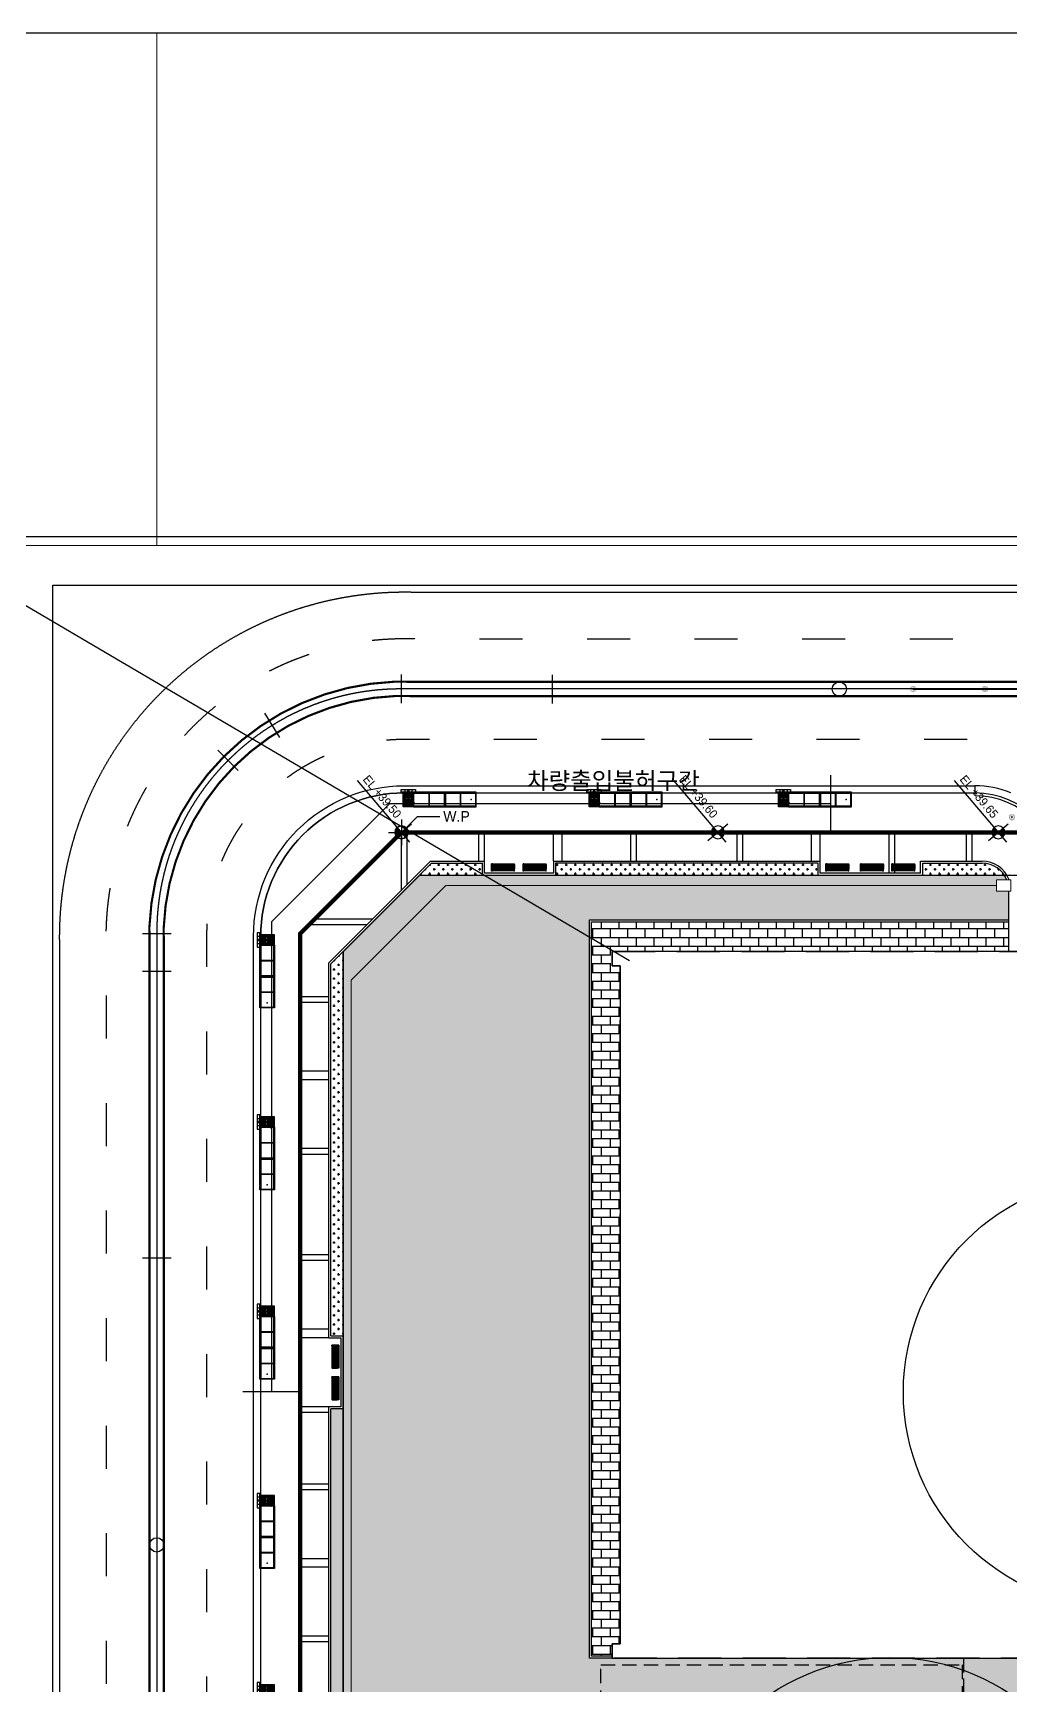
# Model space of a CAD drawing. Header units: millimetres. Extents: x -58335 to 291665, y -66693 to 213307.
# Drawn here: x 8758 to 76887, y 98090 to 213307 of the extents above; entities that cross this region are included whole.
import ezdxf
from ezdxf.enums import TextEntityAlignment as Align
from ezdxf.xclip import XClip

# ---------------------------------------------------------------- set-up
doc = ezdxf.new("R2010")
doc.units = ezdxf.units.MM
doc.header["$LTSCALE"] = 1000
doc.header["$XCLIPFRAME"] = 0
for name, pattern in [('X-SITE$0$ACAD_ISO03W100', [30, 12, -18]), ('X-SITE$0$H1', [1.5, 1, -0.5]), ('X-SITE$0$HID', [2.8, 1.8, -1]), ('X-SITE$0$HIDDEN', [0.375, 0.25, -0.125]), ('X-SITE$0$HIDDEN2', [4.75, 3.17, -1.58]), ('X-SITE$0$PHANTOM2', [1.25, 0.625, -0.125, 0.125, -0.125, 0.125, -0.125])]:
    doc.linetypes.add(name, pattern=pattern)
for name, color, linetype, plot in [('NOPLOT', 193, 'Continuous', False), ('X-SITE$0$NOPLOT', 193, 'Continuous', False), ('X-SITE$0$건축한계선(3m)', 193, 'Continuous', False), ('X-SITE$0$소방차', 193, 'Continuous', False), ('X-SITE$0$차량출입불허구간', 193, 'Continuous', False)]:
    doc.layers.add(name, color=color, linetype=linetype, plot=plot)
for name, color, linetype in [('X-SITE$0$----+0볼라드(신설)', 1, 'Continuous'), ('X-SITE$0$----+0중앙분리대(신설)', 1, 'Continuous'), ('X-SITE$0$--획지분할선', 251, 'Continuous'), ('X-SITE$0$-MY-계획선', 253, 'Continuous'), ('X-SITE$0$-MY-녹지', 254, 'Continuous'), ('X-SITE$0$-MY-녹지-건축한계선', 253, 'Continuous'), ('X-SITE$0$-MY-보조선', 253, 'Continuous'), ('X-SITE$0$-MY-시설선', 254, 'Continuous'), ('X-SITE$0$-MY-시설선 wood', 254, 'Continuous'), ('X-SITE$0$-MY-포장Hatch', 254, 'Continuous'), ('X-SITE$0$-MY-포장선', 254, 'Continuous'), ('X-SITE$0$-경계휀스', 5, 'Continuous'), ('X-SITE$0$-보도선', 7, 'Continuous'), ('X-SITE$0$A-BOUNDARY(PLAN)', 2, 'X-SITE$0$PHANTOM2'), ('X-SITE$0$A-ELE-8', 8, 'Continuous'), ('X-SITE$0$A-FUR', 252, 'X-SITE$0$H1'), ('X-SITE$0$A-HAT', 252, 'Continuous'), ('X-SITE$0$A-ROAD', 6, 'Continuous'), ('X-SITE$0$A-ROAD-MARK', 253, 'Continuous'), ('X-SITE$0$A-SYM-LEVEL', 7, 'Continuous'), ('X-SITE$0$A-TEXT-NOTE', 7, 'Continuous'), ('X-SITE$0$A-전기충전기', 1, 'Continuous'), ('X-SITE$0$BOUNDARY_추후 증축', 7, 'X-SITE$0$H1'), ('X-SITE$0$도로중심선', 9, 'Continuous'), ('X-SITE$0$도로체인', 9, 'Continuous'), ('X-SITE$0$식물재배화분', 253, 'Continuous'), ('X-SITE$0$차선계획', 7, 'Continuous')]:
    doc.layers.add(name, color=color, linetype=linetype)
doc.layers.add('X-SITE$0$--토지이용계획선', color=251, linetype='Continuous', lineweight=5)
doc.layers.add('X-SITE$0$-변경 블럭 외곽-', color=252, linetype='Continuous', lineweight=0)
doc.styles.add('X-SITE$0$Gdim', font='')
doc.styles.add('X-SITE$0$Gtx', font='')
doc.styles.add('X-SITE$0$Standard', font='arial.ttf')
doc.styles.get('X-SITE$0$Gdim').set_extended_font_data('DotumChe')
doc.styles.get('X-SITE$0$Gtx').set_extended_font_data('Dotum')
doc.linetypes.add('X-SITE$0$FENCELINE1', pattern='A,6.35,-2.54,[133,ltypeshp.shx,S=2.54,R=0,X=-2.54,Y=0],-2.54,25.4', length=36.83)
doc.dimstyles.new('X-SITE$0$Gdim400', dxfattribs={"dimscale": 400, "dimtxt": 3, "dimasz": 6, "dimexe": 1.5, "dimexo": 2, "dimgap": 1, "dimtad": 1, "dimdec": 0, "dimzin": 0, "dimdsep": 46, "dimlunit": 6, "dimtxsty": 'X-SITE$0$Gdim', "dimblk": 'X-SITE$0$_DotSmall', "dimcen": 1.5, "dimdle": 1.5, "dimclrd": 1, "dimclre": 1, "dimclrt": 256, "dimazin": 0, "dimtfac": 1, "dimtdec": 0, "dimtix": 1, "dimtmove": 2, "dimatfit": 3, "dimldrblk": 'X-SITE$0$_DotSmall', "dimfxl": 1, "dimtolj": 1, "dimtzin": 0, "dimlwd": -1, "dimlwe": -1, "dimarcsym": 0})
pattern_1 = [(0, (-29382.5, 14650.24), (317.5, 317.5), [158.75, -476.25]), (90, (-29303.13, 14570.87), (-317.5, 317.5), [158.75, -476.25])]
pattern_2 = [(0, (-13125657.96, 452592), (0, 609.6), []), (90, (-13125657.96, 452592), (-609.6, 609.6), [609.6, -609.6])]

# ---------------------------------------------------------------- blocks, each defined once
blk = doc.blocks.new('X-SITE$0$JMP-001')
at = {"layer": 'X-SITE$0$-MY-시설선'}
for p, q in [((-750, 493), (-800, 493)), ((-800, 493), (-800, -7)), ((-750, 383), (-800, 383)), ((-750, 493), (-750, -7)), ((800, 493), (750, 493)), ((750, 493), (750, -7)), ((800, 383), (750, 383)), ((800, 493), (800, -7)), ((-750, -7), (-800, -7)), ((750, -7), (800, -7))]:
    blk.add_line(p, q, dxfattribs=at)
at = {"layer": 'X-SITE$0$-MY-시설선 wood'}
for p, q in [((750, 480), (-750, 480)), ((750, 444), (-750, 444)), ((750, 429), (-750, 429)), ((750, 427), (-750, 427)), ((750, 417), (-750, 417)), ((750, 416), (-750, 416)), ((750, 405), (-750, 405)), ((750, 404), (-750, 404)), ((750, 394), (-750, 394)), ((750, 357), (-750, 357)), ((750, 353), (-750, 353)), ((750, 313), (-750, 313)), ((750, 308), (-750, 308)), ((750, 268), (-750, 268)), ((750, 264), (-750, 264)), ((750, 224), (-750, 224)), ((750, 220), (-750, 220)), ((750, 179), (-750, 179)), ((750, 175), (-750, 175)), ((750, 135), (-750, 135)), ((750, 131), (-750, 131)), ((750, 90), (-750, 90)), ((750, 86), (-750, 86)), ((750, 0), (-750, 0))]:
    blk.add_line(p, q, dxfattribs=at)
for points in [[(-800, 364), (-750, 364), (-750, 23), (-800, 23)], [(800, 364), (750, 364), (750, 23), (800, 23)]]:
    blk.add_lwpolyline(points, close=True, dxfattribs=at)
blk = doc.blocks.new('X-SITE$0$240910_L-1F')
at = {"layer": 'X-SITE$0$-MY-녹지'}
h = blk.add_hatch(dxfattribs=at)
h.set_pattern_fill('CROSS', color=256, scale=50, style=2)
h.set_pattern_definition(pattern_1)
edge = h.paths.add_edge_path()
edge.add_line((18171, 114605), (18171, 166105))
edge.add_line((18171, 166105), (47421, 166105))
edge.add_line((47421, 166105), (47421, 168105))
edge.add_line((47421, 168105), (46571, 168105))
edge.add_line((46571, 168105), (46571, 168905))
edge.add_line((46571, 168905), (47284, 168905))
edge.add_arc((45571, 168205), 1850, 22.23376, 32.72059)
edge.add_line((47128, 169205), (6314, 169205))
edge.add_line((6314, 169205), (1000, 163892))
edge.add_line((1000, 163892), (1000, -788))
edge.add_line((1000, -788), (6314, -6102))
edge.add_line((6314, -6102), (95101, -6102))
edge.add_line((95101, -6102), (95316, -5952))
edge.add_line((95316, -5952), (98071, -5952))
edge.add_line((98071, -5952), (98071, -5402))
edge.add_line((98071, -5402), (96971, -5402))
edge.add_line((96971, -5402), (96971, -4402))
edge.add_line((96971, -4402), (98071, -4402))
edge.add_line((98071, -4402), (98071, 31055))
edge.add_arc((96271, 31055), 1800, 360, 450)
edge.add_line((96271, 32855), (91071, 32855))
edge.add_arc((91071, 31055), 1800, 90, 180)
edge.add_line((89271, 31055), (89271, 30055))
edge.add_line((89271, 30055), (96471, 30055))
edge.add_line((96471, 30055), (96471, -3545))
edge.add_line((96471, -3545), (8071, -3545))
edge.add_line((8071, -3545), (8071, -795))
edge.add_line((8071, -795), (2871, -795))
edge.add_line((2871, -795), (2871, 103855))
edge.add_line((2871, 103855), (49071, 103855))
edge.add_arc((49071, 105655), 1800, 270, 360)
edge.add_line((50871, 105655), (50871, 114605))
edge.add_line((50871, 114605), (18171, 114605))
h = blk.add_hatch(dxfattribs=at)
h.set_pattern_fill('CROSS', color=256, scale=50, style=2)
h.set_pattern_definition(pattern_1)
edge = h.paths.add_edge_path()
edge.add_line((18171, 114605), (18171, 166105))
edge.add_line((18171, 166105), (47421, 166105))
edge.add_line((47421, 166105), (47421, 168105))
edge.add_line((47421, 168105), (46571, 168105))
edge.add_line((46571, 168105), (46571, 168905))
edge.add_line((46571, 168905), (47284, 168905))
edge.add_arc((45571, 168205), 1850, 22.23376, 32.72059)
edge.add_line((47128, 169205), (6314, 169205))
edge.add_line((6314, 169205), (1000, 163892))
edge.add_line((1000, 163892), (1000, -788))
edge.add_line((1000, -788), (6314, -6102))
edge.add_line((6314, -6102), (95101, -6102))
edge.add_line((95101, -6102), (95316, -5952))
edge.add_line((95316, -5952), (98071, -5952))
edge.add_line((98071, -5952), (98071, -5402))
edge.add_line((98071, -5402), (96971, -5402))
edge.add_line((96971, -5402), (96971, -4402))
edge.add_line((96971, -4402), (98071, -4402))
edge.add_line((98071, -4402), (98071, 31055))
edge.add_arc((96271, 31055), 1800, 360, 450)
edge.add_line((96271, 32855), (91071, 32855))
edge.add_arc((91071, 31055), 1800, 90, 180)
edge.add_line((89271, 31055), (89271, 30055))
edge.add_line((89271, 30055), (96471, 30055))
edge.add_line((96471, 30055), (96471, -3545))
edge.add_line((96471, -3545), (8071, -3545))
edge.add_line((8071, -3545), (8071, -795))
edge.add_line((8071, -795), (2871, -795))
edge.add_line((2871, -795), (2871, 103855))
edge.add_line((2871, 103855), (49071, 103855))
edge.add_arc((49071, 105655), 1800, 270, 360)
edge.add_line((50871, 105655), (50871, 114605))
edge.add_line((50871, 114605), (18171, 114605))
at = {"layer": 'X-SITE$0$-MY-녹지-건축한계선'}
h = blk.add_hatch(dxfattribs=at)
h.set_pattern_fill('CROSS', color=256, scale=50, style=2)
h.set_pattern_definition(pattern_1)
h.paths.add_polyline_path([(7164, 170055), (6314, 169205), (10721, 169205), (10721, 170055)])
h = blk.add_hatch(dxfattribs=at)
h.set_pattern_fill('CROSS', color=256, scale=50, style=2)
h.set_pattern_definition(pattern_1)
h.paths.add_polyline_path([(7164, 170055), (6314, 169205), (10721, 169205), (10721, 170055)])
h = blk.add_hatch(dxfattribs=at)
h.set_pattern_fill('CROSS', color=256, scale=50, style=2)
h.set_pattern_definition(pattern_1)
h.paths.add_polyline_path([(15821, 170055), (15821, 169205), (34121, 169205), (34121, 170055)])
h = blk.add_hatch(dxfattribs=at)
h.set_pattern_fill('CROSS', color=256, scale=50, style=2)
h.set_pattern_definition(pattern_1)
h.paths.add_polyline_path([(15821, 170055), (15821, 169205), (34121, 169205), (34121, 170055)])
h = blk.add_hatch(dxfattribs=at)
h.set_pattern_fill('CROSS', color=256, scale=50, style=2)
h.set_pattern_definition(pattern_1)
edge = h.paths.add_edge_path()
edge.add_arc((45571, 168205), 1850, 32.72026, 89.90785)
edge.add_line((45574, 170055), (41421, 170055))
edge.add_line((41421, 170055), (41421, 169205))
edge.add_line((41421, 169205), (47128, 169205))
h = blk.add_hatch(dxfattribs=at)
h.set_pattern_fill('CROSS', color=256, scale=50, style=2)
h.set_pattern_definition(pattern_1)
edge = h.paths.add_edge_path()
edge.add_arc((45571, 168205), 1850, 32.72026, 89.90785)
edge.add_line((45574, 170055), (41421, 170055))
edge.add_line((41421, 170055), (41421, 169205))
edge.add_line((41421, 169205), (47128, 169205))
h = blk.add_hatch(dxfattribs=at)
h.set_pattern_fill('CROSS', color=256, scale=50, style=2)
h.set_pattern_definition(pattern_1)
h.paths.add_polyline_path([(1000, 163892), (150, 163042), (150, 137096), (1000, 137096)])
h = blk.add_hatch(dxfattribs=at)
h.set_pattern_fill('CROSS', color=256, scale=50, style=2)
h.set_pattern_definition(pattern_1)
h.paths.add_polyline_path([(1000, 163892), (150, 163042), (150, 137096), (1000, 137096)])
h = blk.add_hatch(dxfattribs=at)
h.set_pattern_fill('CROSS', color=256, scale=50, style=2)
h.set_pattern_definition(pattern_1)
h.paths.add_polyline_path([(1000, 83796), (150, 83796), (150, 62), (1000, -788)])
h.paths.add_polyline_path([(150, 91096), (1000, 91096), (1000, 131996), (150, 131996)])
h = blk.add_hatch(dxfattribs=at)
h.set_pattern_fill('CROSS', color=256, scale=50, style=2)
h.set_pattern_definition(pattern_1)
h.paths.add_polyline_path([(1000, 83796), (150, 83796), (150, 62), (1000, -788)])
h.paths.add_polyline_path([(150, 91096), (1000, 91096), (1000, 131996), (150, 131996)])
at = {"layer": 'X-SITE$0$-MY-포장Hatch'}
h = blk.add_hatch(dxfattribs=at)
h.set_pattern_fill('AR-B816', color=256, scale=3)
h.set_pattern_definition(pattern_2)
h.paths.add_polyline_path([(47421, 163905), (47421, 165955), (18321, 165955), (18321, 114755), (19771, 114755), (19771, 115605), (20321, 115605), (20321, 162955), (19671, 162955), (19671, 163905)])
h = blk.add_hatch(dxfattribs=at)
h.set_pattern_fill('AR-B816', color=256, scale=3)
h.set_pattern_definition(pattern_2)
h.paths.add_polyline_path([(47421, 163905), (47421, 165955), (18321, 165955), (18321, 114755), (19771, 114755), (19771, 115605), (20321, 115605), (20321, 162955), (19671, 162955), (19671, 163905)])
at = {"layer": 'X-SITE$0$-MY-계획선'}
for p, q in [((10871, 169355), (10871, 170205)), ((10871, 169355), (10871, 170205)), ((15671, 170205), (15671, 169355)), ((15671, 170205), (15671, 169355)), ((34271, 169355), (34271, 170205)), ((34271, 169355), (34271, 170205)), ((41271, 169355), (41271, 170205)), ((41271, 169355), (41271, 170205)), ((15671, 169355), (10871, 169355)), ((15671, 169355), (10871, 169355)), ((41271, 169355), (34271, 169355)), ((41271, 169355), (34271, 169355)), ((0, 136946), (850, 136946)), ((0, 136946), (850, 136946)), ((850, 136946), (850, 132146)), ((850, 136946), (850, 132146)), ((850, 132146), (0, 132146)), ((850, 132146), (0, 132146))]:
    blk.add_line(p, q, dxfattribs=at)
for points in [[(0, 136946), (0, 163104), (7102, 170205), (10871, 170205)], [(0, 136946), (0, 163104), (7102, 170205), (10871, 170205)], [(15671, 170205), (34271, 170205)], [(15671, 170205), (34271, 170205)], [(41271, 170205), (45571, 170205)], [(41271, 170205), (45571, 170205)], [(19771, 114755), (18321, 114755), (18321, 165955), (47421, 165955)], [(19771, 114755), (18321, 114755), (18321, 165955), (47421, 165955)], [(0, 83946), (850, 83946), (850, 90946), (0, 90946), (0, 132146)], [(0, 83946), (850, 83946), (850, 90946), (0, 90946), (0, 132146)]]:
    blk.add_lwpolyline(points, dxfattribs=at)
blk.add_arc((45571, 168205), 2000, 20.48776, 90, dxfattribs=at)
blk.add_arc((45571, 168205), 2000, 20.48776, 90, dxfattribs=at)
at = {"layer": 'X-SITE$0$-MY-보조선'}
for p, q in [((10721, 169205), (10721, 170055)), ((10721, 169205), (10721, 170055)), ((15821, 170055), (15821, 169205)), ((15821, 170055), (15821, 169205)), ((34121, 169205), (34121, 170055)), ((34121, 169205), (34121, 170055)), ((15821, 169205), (10721, 169205)), ((15821, 169205), (10721, 169205)), ((41421, 169205), (34121, 169205)), ((41421, 169205), (34121, 169205)), ((47421, 163905), (47421, 168105)), ((47421, 163905), (47421, 168105)), ((150, 137096), (1000, 137096)), ((150, 137096), (1000, 137096)), ((1000, 137096), (1000, 131996)), ((1000, 137096), (1000, 131996)), ((1000, 131996), (150, 131996)), ((1000, 131996), (150, 131996))]:
    blk.add_line(p, q, dxfattribs=at)
for points in [[(150, 137096), (150, 163042), (7164, 170055), (10721, 170055)], [(150, 137096), (150, 163042), (7164, 170055), (10721, 170055)], [(34121, 170055), (15821, 170055)], [(34121, 170055), (15821, 170055)], [(41421, 169205), (41421, 170055), (45571, 170055)], [(41421, 169205), (41421, 170055), (45571, 170055)], [(19771, 114605), (18171, 114605), (18171, 166105), (47421, 166105)], [(19771, 114605), (18171, 114605), (18171, 166105), (47421, 166105)], [(150, 83796), (1000, 83796), (1000, 91096), (150, 91096), (150, 131996)], [(150, 83796), (1000, 83796), (1000, 91096), (150, 91096), (150, 131996)]]:
    blk.add_lwpolyline(points, dxfattribs=at)
blk.add_arc((45571, 168205), 1850, 22.23376, 90, dxfattribs=at)
blk.add_arc((45571, 168205), 1850, 22.23376, 90, dxfattribs=at)
at = {"layer": 'X-SITE$0$-MY-포장선'}
for points in [[(5071, 168175), (5071, 172205)], [(5071, 168175), (5071, 172205)], [(5471, 168575), (5471, 172205)], [(5471, 168575), (5471, 172205)], [(10471, 170205), (10471, 172205)], [(10471, 170205), (10471, 172205)], [(10871, 170205), (10871, 172205)], [(10871, 170205), (10871, 172205)], [(15671, 170205), (15671, 172205)], [(15671, 170205), (15671, 172205)], [(16271, 170205), (16271, 172205)], [(16271, 170205), (16271, 172205)], [(21071, 170205), (21071, 172205)], [(21071, 170205), (21071, 172205)], [(21471, 170205), (21471, 172205)], [(21471, 170205), (21471, 172205)], [(28471, 170205), (28471, 172205)], [(28471, 170205), (28471, 172205)], [(28871, 170205), (28871, 172205)], [(28871, 170205), (28871, 172205)], [(33671, 170205), (33671, 172205)], [(33671, 170205), (33671, 172205)], [(34271, 170205), (34271, 172205)], [(34271, 170205), (34271, 172205)], [(39071, 169355), (39071, 172205)], [(39071, 169355), (39071, 172205)], [(39471, 169355), (39471, 172205)], [(39471, 169355), (39471, 172205)], [(44471, 170205), (44471, 172205)], [(44471, 170205), (44471, 172205)], [(44871, 170205), (44871, 172205)], [(44871, 170205), (44871, 172205)], [(3042, 166146), (-988, 166146)], [(3042, 166146), (-988, 166146)], [(2642, 165746), (-1388, 165746)], [(2642, 165746), (-1388, 165746)], [(0, 160746), (-2000, 160746)], [(0, 160746), (-2000, 160746)], [(0, 160346), (-2000, 160346)], [(0, 160346), (-2000, 160346)], [(0, 155546), (-2000, 155546)], [(0, 155546), (-2000, 155546)], [(0, 154946), (-2000, 154946)], [(0, 154946), (-2000, 154946)], [(0, 150146), (-2000, 150146)], [(0, 150146), (-2000, 150146)], [(0, 149746), (-2000, 149746)], [(0, 149746), (-2000, 149746)], [(0, 142746), (-2000, 142746)], [(0, 142746), (-2000, 142746)], [(0, 142346), (-2000, 142346)], [(0, 142346), (-2000, 142346)], [(0, 137546), (-2000, 137546)], [(0, 137546), (-2000, 137546)], [(0, 136946), (-2000, 136946)], [(0, 136946), (-2000, 136946)], [(0, 132146), (-2000, 132146)], [(0, 132146), (-2000, 132146)], [(0, 131746), (-2000, 131746)], [(0, 131746), (-2000, 131746)], [(0, 126746), (-2000, 126746)], [(0, 126746), (-2000, 126746)], [(0, 126346), (-2000, 126346)], [(0, 126346), (-2000, 126346)], [(0, 121546), (-2000, 121546)], [(0, 121546), (-2000, 121546)], [(0, 120946), (-2000, 120946)], [(0, 120946), (-2000, 120946)], [(0, 116146), (-2000, 116146)], [(0, 116146), (-2000, 116146)], [(0, 115746), (-2000, 115746)], [(0, 115746), (-2000, 115746)]]:
    blk.add_lwpolyline(points, dxfattribs=at)
at = {"layer": 'X-SITE$0$-경계휀스', "linetype": 'X-SITE$0$FENCELINE1', "lineweight": 0, "ltscale": 0.1}
blk.add_lwpolyline([(46571, 168505), (8161, 168505), (1550, 161894), (1550, -348)], dxfattribs=at)
blk.add_lwpolyline([(46571, 168505), (8161, 168505), (1550, 161894), (1550, -348)], dxfattribs=at)
at = {"layer": 'X-SITE$0$-경계휀스', "linetype": 'X-SITE$0$HIDDEN', "lineweight": 0, "ltscale": 8, "elevation": 0}
blk.add_lwpolyline([(47571, 168905), (46571, 168905), (46571, 168105), (47571, 168105)], close=True, dxfattribs=at)
blk.add_lwpolyline([(47571, 168905), (46571, 168905), (46571, 168105), (47571, 168105)], close=True, dxfattribs=at)
at = {"layer": 'X-SITE$0$A-ELE-8', "elevation": 0}
blk.add_lwpolyline([(49871, 114605), (49871, 115605), (49321, 115605), (49321, 162905), (49871, 162905), (49871, 163905), (19771, 163905), (19771, 162905), (20321, 162905), (20321, 115605), (19771, 115605), (19771, 114605)], close=True, dxfattribs=at)
blk.add_lwpolyline([(49871, 114605), (49871, 115605), (49321, 115605), (49321, 162905), (49871, 162905), (49871, 163905), (19771, 163905), (19771, 162905), (20321, 162905), (20321, 115605), (19771, 115605), (19771, 114605)], close=True, dxfattribs=at)
at = {"layer": 'X-SITE$0$-MY-시설선', "xscale": -1}
for p, rotation in [((12157, 169994), 180), ((12157, 169994), 180), ((14357, 169994), 180), ((14357, 169994), 180), ((35475, 169994), 180), ((35475, 169994), 180), ((37875, 169994), 180), ((37875, 169994), 180), ((40075, 169994), 180), ((40075, 169994), 180), ((211, 135632), 270), ((211, 135632), 270), ((211, 133432), 270), ((211, 133432), 270)]:
    blk.add_blockref('X-SITE$0$JMP-001', p, dxfattribs=dict(at, rotation=rotation))
blk = doc.blocks.new('X-SITE$0$SITE-2')
at = {"layer": 'X-SITE$0$도로중심선', "color": 252}
blk.add_lwpolyline([(184746.35, 192619.88), (184314.07, 192619.88, 0.414208), (184297.07, 192602.88), (184297.07, 192435.57, 0.414218), (184314.07, 192418.57), (184746.35, 192418.57)], format="xyb", dxfattribs=at)
at = {"layer": 'X-SITE$0$도로체인', "color": 252}
for p, q in [((184314.14, 192618.88), (184314.14, 192620.88)), ((184324.67, 192618.87), (184324.67, 192620.87)), ((184305.66, 192616.49), (184304.61, 192618.19)), ((184302.75, 192614.19), (184301.34, 192615.6)), ((184298.07, 192602.81), (184296.07, 192602.81)), ((184298.07, 192600.18), (184296.07, 192600.18)), ((184298.07, 192580.18), (184296.07, 192580.18))]:
    blk.add_line(p, q, dxfattribs=at)
for centre in [(184344.67, 192619.87), (184297.07, 192560.18)]:
    blk.add_circle(centre, 0.5, dxfattribs=at)
blk = doc.blocks.new('X-SITE$0$A$C58c92af8')
at = {"layer": 'X-SITE$0$--토지이용계획선', "color": 251, "lineweight": 0}
blk.add_lwpolyline([(297486, 262849), (297486, 484156), (487915, 484156)], dxfattribs=at)
at = {"layer": 'X-SITE$0$--획지분할선', "color": 251, "linetype": 'X-SITE$0$HIDDEN2', "lineweight": 0, "ltscale": 20}
blk.add_lwpolyline([(307486, 484156), (307486, 659907)], dxfattribs=at)
at = {"layer": 'X-SITE$0$-변경 블럭 외곽-', "lineweight": 0}
blk.add_line((297486, 484156), (487915, 484156), dxfattribs=at)
at = {"layer": 'X-SITE$0$-보도선'}
for p, q in [((300236, 262849), (300236, 481406)), ((300236, 481406), (485736, 481406)), ((324736, 466906), (364557, 466906)), ((314736, 290099), (314736, 456906))]:
    blk.add_line(p, q, dxfattribs=at)
at = {"layer": 'X-SITE$0$-보도선', "color": 252}
for points in [[(300236, 262849), (300236, 481406), (485736, 481406, 0.4142136), (497736, 493406), (497736, 659907)], [(411757, 280099), (324736, 280099, -0.4142135), (314736, 290099), (314736, 456906, -0.4142136), (324736, 466906), (364557, 466906)]]:
    blk.add_lwpolyline(points, format="xyb", dxfattribs=at)
at = {"layer": 'X-SITE$0$-보도선'}
blk.add_arc((324736, 456906), 10000, 89.99999, 180, dxfattribs=at)
at = {"layer": 'X-SITE$0$A-SYM-LEVEL'}
for p, q in [((324557, 464156), (325669, 465267)), ((324557, 465056), (324557, 463256)), ((325669, 465267), (327219, 465267)), ((323657, 464156), (325457, 464156))]:
    blk.add_line(p, q, dxfattribs=at)
blk.add_circle((324557, 464156), 450, dxfattribs=at)
at = {"layer": 'X-SITE$0$NOPLOT', "color": 251, "lineweight": 0}
blk.add_lwpolyline([(487915, 282849), (494986, 289920), (494986, 457085), (487915, 464156), (324557, 464156), (317486, 457085), (317486, 289920), (324557, 282849)], close=True, dxfattribs=at)
at = {"layer": 'X-SITE$0$차선계획', "color": 252}
for points in [[(300736, 262849), (300736, 455906, -0.4376451), (325736, 480906), (485986, 480906, 0.4142136), (498236, 493156), (498236, 659907)], [(411757, 279599), (324736, 279599, -0.4142135), (314236, 290099), (314236, 456906, -0.4142136), (324736, 467406), (364563, 467406)]]:
    blk.add_lwpolyline(points, format="xyb", dxfattribs=at)
at = {"layer": 'X-SITE$0$차선계획', "color": 252, "linetype": 'X-SITE$0$ACAD_ISO03W100', "ltscale": 0.25, "flags": 128}
for points in [[(303986, 292273), (303986, 455906, -0.4411463), (325736, 477656), (488986, 477656)], [(310986, 289773), (310986, 456906, -0.4142136), (324736, 470656), (486486, 470656)]]:
    blk.add_lwpolyline(points, format="xyb", dxfattribs=at)
at = {"layer": 'X-SITE$0$차선계획', "color": 252, "const_width": 150}
for points in [[(306986, 289773), (306986, 455906, -0.4454555), (325736, 474656), (488986, 474656)], [(307986, 289773), (307986, 455906, -0.4472157), (325736, 473656), (488986, 473656)]]:
    blk.add_lwpolyline(points, format="xyb", dxfattribs=at)
at = {"layer": 'X-SITE$0$A-FUR', "ltscale": 10, "xscale": 1000, "yscale": 1000, "zscale": 1000}
blk.add_blockref('X-SITE$0$SITE-2', (-183989581, -192145721), dxfattribs=at)
at = {"layer": 'X-SITE$0$A-SYM-LEVEL', "style": 'X-SITE$0$Gtx'}
blk.add_text('W.P', height=750, dxfattribs=at).set_placement((327469, 464896))
blk = doc.blocks.new('X-SITE$0$240520-대지 내 차선-1')
blk.add_line((-3606, 12200), (-3606, 11700))
blk.add_arc((-3606, 5700), 6500, 67.38022, 90)
blk = doc.blocks.new('X-SITE$0$A$Cae67b6b8')
for points in [[(29929, 4000), (29929, 0)], [(29929, 2000), (-828, 2000), (-9071, -6243), (-9071, -39000)], [(-11071, -39000), (-7071, -39000)]]:
    blk.add_lwpolyline(points)
at = {"style": 'X-SITE$0$Standard'}
blk.add_text('차량출입불허구간', height=1200, dxfattribs=at).set_placement((20796, 3005), align=Align.RIGHT)
blk = doc.blocks.new('X-SITE$0$_DotSmall')
at = {"color": 0, "linetype": 'ByBlock', "const_width": 0.5}
blk.add_lwpolyline([(-0.0625, 0, 1), (0.0625, 0, 1)], format="xyb", close=True, dxfattribs=at)
blk = doc.blocks.new('*D340')
at = {"color": 1, "transparency": 16777216}
for p, q in [((14700, 16779), (22300, 16779)), ((15000, 15400), (15000, 17079)), ((22000, 15400), (22000, 17079))]:
    blk.add_line(p, q, dxfattribs=at)
at = {"layer": 'Defpoints', "color": 0, "transparency": 16777216}
for p in [(22000, 16779), (15000, 15000), (22000, 15000)]:
    blk.add_point(p, dxfattribs=at)
at = {"color": 1, "transparency": 16777216, "xscale": 1200, "yscale": 1200, "zscale": 1200, "rotation": 180}
blk.add_blockref('X-SITE$0$_DotSmall', (15000, 16779), dxfattribs=at)
at = {"color": 1, "transparency": 16777216, "xscale": 1200, "yscale": 1200, "zscale": 1200}
blk.add_blockref('X-SITE$0$_DotSmall', (22000, 16779), dxfattribs=at)
at = {"transparency": 16777216, "insert": (18500, 17337), "char_height": 600, "attachment_point": 5, "style": 'X-SITE$0$Gdim'}
blk.add_mtext('\\A1;7,000', dxfattribs=at)
blk = doc.blocks.new('*D341')
at = {"color": 1, "transparency": 16777216}
for p, q in [((15000, 15400), (15000, 18591)), ((30000, 15400), (30000, 18591)), ((14700, 18291), (30300, 18291))]:
    blk.add_line(p, q, dxfattribs=at)
at = {"layer": 'Defpoints', "color": 0, "transparency": 16777216}
for p in [(30000, 18291), (15000, 15000), (30000, 15000)]:
    blk.add_point(p, dxfattribs=at)
at = {"color": 1, "transparency": 16777216, "xscale": 1200, "yscale": 1200, "zscale": 1200, "rotation": 180}
blk.add_blockref('X-SITE$0$_DotSmall', (15000, 18291), dxfattribs=at)
at = {"color": 1, "transparency": 16777216, "xscale": 1200, "yscale": 1200, "zscale": 1200}
blk.add_blockref('X-SITE$0$_DotSmall', (30000, 18291), dxfattribs=at)
at = {"transparency": 16777216, "insert": (22500, 18848), "char_height": 600, "attachment_point": 5, "style": 'X-SITE$0$Gdim'}
blk.add_mtext('\\A1;15,000', dxfattribs=at)
blk = doc.blocks.new('X-SITE$0$w.p')
at = {"layer": 'X-SITE$0$A-SYM-LEVEL'}
for p, q in [((1122946, -770493), (1124058, -769381)), ((1122946, -769593), (1122946, -771393)), ((1124058, -769381), (1125608, -769381)), ((1122046, -770493), (1123846, -770493))]:
    blk.add_line(p, q, dxfattribs=at)
blk.add_circle((1122946, -770493), 450, dxfattribs=at)
at = {"layer": 'X-SITE$0$A-SYM-LEVEL', "style": 'X-SITE$0$Gtx'}
blk.add_text('W.P', height=750, dxfattribs=at).set_placement((1125858, -769753))
blk = doc.blocks.new('X-SITE$0$A$C46AD736B')
at = {"layer": 'X-SITE$0$----+0볼라드(신설)'}
for points, const_width in [([(-0.69, 1.51, 0.880786), (0.29, -1.64, 1.13535)], 0.146), ([(-0.49, 1.07, 0.880786), (0.2, -1.16, 1.13535)], 0.0972), ([(-0.29, 0.63, 0.880786), (0.12, -0.68, 1.13535)], 0.0486)]:
    blk.add_lwpolyline(points, format="xyb", close=True, dxfattribs=dict(at, const_width=const_width))
blk.add_lwpolyline([(-0.08, 0.18, 0.880786), (0.04, -0.2, 1.13535)], format="xyb", close=True, dxfattribs=at)
blk = doc.blocks.new('X-SITE$0$s4')
at = {"layer": 'X-SITE$0$식물재배화분'}
h = blk.add_hatch(dxfattribs=at)
h.set_pattern_fill('HONEY', color=8, scale=0.1, style=0)
h.set_pattern_definition([(180, (256.349269, 35.191289), (-0.01875, 0.0108253175), [0.0125, -0.025]), (60, (256.349269, 35.191289), (0.01874999996, 0.01082531757), [0.0125, -0.025]), (120, (256.349269, 35.191289), (-4e-11, 0.02165063507), [-0.025, 0.0125])])
h.paths.add_polyline_path([(0.24, 1.14), (0.24, 0.96), (-0.23, 0.96), (-0.23, 1.14)])
h = blk.add_hatch(dxfattribs=at)
h.set_pattern_fill('HONEY', color=8, scale=0.1, style=0)
h.set_pattern_definition([(180, (256.349269, 34.993789), (-0.01875, 0.0108253175), [0.0125, -0.025]), (60, (256.349269, 34.993789), (0.01874999996, 0.01082531757), [0.0125, -0.025]), (120, (256.349269, 34.993789), (-4e-11, 0.02165063507), [-0.025, 0.0125])])
h.paths.add_polyline_path([(0.24, 0.94), (0.24, 0.76), (-0.23, 0.76), (-0.23, 0.94)])
h = blk.add_hatch(dxfattribs=at)
h.set_pattern_fill('HEX', color=8, scale=0.05, style=0)
h.set_pattern_definition([(180, (0.93054, 0.26), (0, 0.01082532), [0.00625, -0.0125]), (60, (0.93054, 0.26), (0.009375, -0.00541266), [0.00625, -0.0125]), (120, (0.92429, 0.26), (0.009375, 0.00541266), [0.00625, -0.0125])])
h.paths.add_polyline_path([(-0.23, 0.26), (-0.23, 0.56), (0.23, 0.56), (0.23, 0.26)])
for p, q in [((0.36, 0.26), (0.36, 1.16)), ((0.36, 1.16), (0.42, 1.16)), ((0.3, 0.71), (0.3, 0.74)), ((0.3, 0.71), (0.3, 0.68)), ((0.42, 0.26), (0.36, 0.26))]:
    blk.add_line(p, q, dxfattribs=at)
at = {"layer": 'X-SITE$0$식물재배화분', "linetype": 'X-SITE$0$HIDDEN', "ltscale": 3}
for p, q in [((2.61, 1.16), (2.61, 0.26)), ((0.36, 1.01), (0.3, 1.01)), ((0.36, 0.89), (0.3, 0.89))]:
    blk.add_line(p, q, dxfattribs=at)
at = {"layer": 'X-SITE$0$식물재배화분', "color": 8}
for p, q in [((0.24, 1.14), (-0.23, 1.14)), ((-0.23, 1.14), (-0.23, 0.76)), ((-0.23, 0.76), (0.24, 0.76)), ((-0.23, 0.26), (-0.23, 0.56)), ((-0.23, 0.56), (0.24, 0.56)), ((-0.23, 0.26), (-0.23, 0.56)), ((-0.23, 0.56), (0.23, 0.56)), ((0.24, 0.26), (-0.23, 0.26)), ((0.23, 0.26), (-0.23, 0.26)), ((0.23, 0.56), (0.23, 0.26)), ((0.24, 0.76), (0.24, 1.14)), ((0.24, 0.56), (0.24, 0.26))]:
    blk.add_line(p, q, dxfattribs=at)
at = {"layer": 'X-SITE$0$식물재배화분'}
for points in [[(0.36, 1.22), (-0.35, 1.22), (-0.35, 1.16), (0.36, 1.16)], [(-0.29, 1.16), (-0.35, 1.16), (-0.35, 0.26), (-0.29, 0.26)], [(0.36, 1.16), (0.36, 0.26), (0.3, 0.26), (0.3, 1.16)], [(2.55, 1.16), (0.36, 1.16), (0.36, 1.22), (2.55, 1.22)], [(4.74, 1.16), (2.55, 1.16), (2.55, 1.22), (4.74, 1.22)], [(4.74, 1.16), (4.74, 0.26), (4.68, 0.26), (4.68, 1.16)], [(-0.35, 0.26), (0.36, 0.26), (0.36, 0.2), (-0.35, 0.2)], [(2.55, 0.2), (0.36, 0.2), (0.36, 0.26), (2.55, 0.26)], [(4.74, 0.2), (2.55, 0.2), (2.55, 0.26), (4.74, 0.26)]]:
    blk.add_lwpolyline(points, close=True, dxfattribs=at)
at = {"layer": 'X-SITE$0$식물재배화분', "linetype": 'X-SITE$0$HIDDEN', "ltscale": 3}
for points in [[(1.48, 0.26), (1.42, 0.26), (1.42, 1.16), (1.48, 1.16)], [(2.55, 1.16), (2.55, 0.26), (2.49, 0.26), (2.49, 1.16)], [(3.67, 0.26), (3.61, 0.26), (3.61, 1.16), (3.67, 1.16)]]:
    blk.add_lwpolyline(points, close=True, dxfattribs=at)
at = {"layer": 'X-SITE$0$식물재배화분', "color": 8}
for points in [[(0.5, 0.2), (-0.5, 0.2), (-0.5, 0), (0.5, 0)], [(0.3, 0.74), (-0.29, 0.74), (-0.29, 0.68), (0.3, 0.68)], [(-0.23, 0.56), (-0.23, 0.61), (-0.18, 0.61), (-0.18, 0.56)], [(0.19, 0.56), (0.19, 0.61), (0.24, 0.61), (0.24, 0.56)]]:
    blk.add_lwpolyline(points, close=True, dxfattribs=at)
at = {"layer": 'X-SITE$0$식물재배화분', "color": 8, "linetype": 'X-SITE$0$HIDDEN2', "ltscale": 0.2}
for points in [[(-0.25, 0), (-0.25, 0), (-0.25, 0.2)], [(0.25, 0), (0.25, 0), (0.25, 0.2)]]:
    blk.add_lwpolyline(points, dxfattribs=at)
at = {"layer": 'X-SITE$0$식물재배화분', "color": 8}
for points in [[(0.24, 0.96), (-0.23, 0.96)], [(0.24, 0.94), (-0.23, 0.94)], [(0.04, 0.62), (-0.03, 0.62)], [(0, 0.65), (0, 0.59)]]:
    blk.add_lwpolyline(points, dxfattribs=at)
for points in [[(-0.23, 0.36), (-0.19, 0.36, 0.414214), (-0.19, 0.37), (-0.19, 0.45, 0.414214), (-0.19, 0.46), (-0.23, 0.46)], [(-0.23, 0.46), (-0.19, 0.46, -0.414214), (-0.18, 0.45), (-0.18, 0.37, -0.414214), (-0.19, 0.36), (-0.23, 0.36)], [(0.23, 0.46), (0.19, 0.46, 0.414214), (0.18, 0.45), (0.18, 0.37, 0.414214), (0.19, 0.36), (0.23, 0.36)], [(0.23, 0.36), (0.19, 0.36, -0.414214), (0.19, 0.37), (0.19, 0.45, -0.414214), (0.19, 0.46), (0.23, 0.46)]]:
    blk.add_lwpolyline(points, format="xyb", dxfattribs=at)
at = {"layer": 'X-SITE$0$식물재배화분', "linetype": 'X-SITE$0$HIDDEN', "ltscale": 3}
for points in [[(-0.06, 0.26), (-0.06, 0.2)], [(0.06, 0.2), (-0.06, 0.26)], [(-0.06, 0.2), (0.06, 0.26)], [(0.06, 0.26), (0.06, 0.2)], [(0.3, 1.01), (0.36, 0.89)], [(0.36, 1.01), (0.3, 0.89)]]:
    blk.add_lwpolyline(points, dxfattribs=at)
at = {"layer": 'X-SITE$0$식물재배화분', "color": 7}
for points in [[(-0.04, 0.11), (-0.03, 0.11), (-0.03, 0.04), (0.03, 0.04), (0.03, 0.11), (0.04, 0.11), (0, 0.17)], [(0.35, 0.99), (0.35, 0.98), (0.28, 0.98), (0.28, 0.93), (0.35, 0.93), (0.35, 0.91), (0.42, 0.95)]]:
    blk.add_lwpolyline(points, close=True, dxfattribs=at)
at = {"layer": 'X-SITE$0$식물재배화분', "color": 8}
for centre, radius in [((-0.23, 0.46), 0.0025), ((-0.23, 0.36), 0.0025), ((0, 0.62), 0.035), ((0, 0.62), 0.03), ((0.23, 0.46), 0.0025), ((0.23, 0.36), 0.0025)]:
    blk.add_circle(centre, radius, dxfattribs=at)
at = {"layer": 'X-SITE$0$식물재배화분', "linetype": 'X-SITE$0$HIDDEN', "ltscale": 3}
for p in [(2.19, 1.22), (2.19, 0.2)]:
    blk.add_point(p, dxfattribs=at)
at = {"layer": 'X-SITE$0$식물재배화분'}
blk.add_point((4.38, 0.71), dxfattribs=at)
blk = doc.blocks.new('X-SITE$0$s3')
at = {"layer": 'X-SITE$0$식물재배화분'}
h = blk.add_hatch(dxfattribs=at)
h.set_pattern_fill('HONEY', color=256, scale=0.1, style=0)
h.set_pattern_definition([(0, (-256.349269, 35.191289), (0.01875, 0.0108253175), [0.0125, -0.025]), (120, (-256.349269, 35.191289), (-0.01874999996, 0.01082531757), [0.0125, -0.025]), (60, (-256.349269, 35.191289), (4e-11, 0.02165063507), [-0.025, 0.0125])])
h.paths.add_polyline_path([(-0.24, 1.14), (-0.24, 0.96), (0.23, 0.96), (0.23, 1.14)])
h = blk.add_hatch(dxfattribs=at)
h.set_pattern_fill('HONEY', color=256, scale=0.1, style=0)
h.set_pattern_definition([(0, (-256.349269, 34.993789), (0.01875, 0.0108253175), [0.0125, -0.025]), (120, (-256.349269, 34.993789), (-0.01874999996, 0.01082531757), [0.0125, -0.025]), (60, (-256.349269, 34.993789), (4e-11, 0.02165063507), [-0.025, 0.0125])])
h.paths.add_polyline_path([(-0.24, 0.94), (-0.24, 0.76), (0.23, 0.76), (0.23, 0.94)])
h = blk.add_hatch(dxfattribs=at)
h.set_pattern_fill('HEX', color=256, scale=0.05, style=0)
h.set_pattern_definition([(0, (-0.93054, 0.26), (-4e-25, 0.01082532), [0.00625, -0.0125]), (120, (-0.93054, 0.26), (-0.009375, -0.00541266), [0.00625, -0.0125]), (60, (-0.92429, 0.26), (-0.009375, 0.00541266), [0.00625, -0.0125])])
h.paths.add_polyline_path([(0.23, 0.26), (0.23, 0.56), (-0.23, 0.56), (-0.23, 0.26)])
at = {"layer": 'X-SITE$0$식물재배화분', "linetype": 'X-SITE$0$HIDDEN', "ltscale": 3}
for p, q in [((-2.61, 1.16), (-2.61, 0.26)), ((-0.36, 1.01), (-0.3, 1.01)), ((-0.36, 0.89), (-0.3, 0.89))]:
    blk.add_line(p, q, dxfattribs=at)
at = {"layer": 'X-SITE$0$식물재배화분'}
for p, q in [((-0.36, 1.16), (-0.42, 1.16)), ((-0.36, 0.26), (-0.36, 1.16)), ((-0.42, 0.26), (-0.36, 0.26)), ((-0.3, 0.71), (-0.3, 0.74)), ((-0.3, 0.71), (-0.3, 0.68)), ((-0.24, 1.14), (0.23, 1.14)), ((-0.24, 0.76), (-0.24, 1.14)), ((0.23, 0.76), (-0.24, 0.76)), ((0.23, 0.56), (-0.24, 0.56)), ((-0.24, 0.56), (-0.24, 0.26)), ((-0.24, 0.26), (0.23, 0.26)), ((0.23, 0.56), (-0.23, 0.56)), ((-0.23, 0.56), (-0.23, 0.26)), ((-0.23, 0.26), (0.23, 0.26)), ((0.23, 1.14), (0.23, 0.76)), ((0.23, 0.26), (0.23, 0.56)), ((0.23, 0.26), (0.23, 0.56))]:
    blk.add_line(p, q, dxfattribs=at)
for points in [[(-4.74, 1.16), (-2.55, 1.16), (-2.55, 1.22), (-4.74, 1.22)], [(-4.74, 1.16), (-4.74, 0.26), (-4.68, 0.26), (-4.68, 1.16)], [(-2.55, 1.16), (-0.36, 1.16), (-0.36, 1.22), (-2.55, 1.22)], [(-0.36, 1.22), (0.35, 1.22), (0.35, 1.16), (-0.36, 1.16)], [(-0.36, 1.16), (-0.36, 0.26), (-0.3, 0.26), (-0.3, 1.16)], [(0.29, 1.16), (0.35, 1.16), (0.35, 0.26), (0.29, 0.26)], [(-4.74, 0.2), (-2.55, 0.2), (-2.55, 0.26), (-4.74, 0.26)], [(-2.55, 0.2), (-0.36, 0.2), (-0.36, 0.26), (-2.55, 0.26)], [(-0.5, 0.2), (0.5, 0.2), (0.5, 0), (-0.5, 0)], [(-0.35, 0.99), (-0.35, 0.98), (-0.28, 0.98), (-0.28, 0.93), (-0.35, 0.93), (-0.35, 0.91), (-0.42, 0.95)], [(0.35, 0.26), (-0.36, 0.26), (-0.36, 0.2), (0.35, 0.2)], [(-0.3, 0.74), (0.29, 0.74), (0.29, 0.68), (-0.3, 0.68)], [(-0.19, 0.56), (-0.19, 0.61), (-0.24, 0.61), (-0.24, 0.56)], [(0.04, 0.11), (0.03, 0.11), (0.03, 0.04), (-0.03, 0.04), (-0.03, 0.11), (-0.04, 0.11), (0, 0.17)], [(0.23, 0.56), (0.23, 0.61), (0.18, 0.61), (0.18, 0.56)]]:
    blk.add_lwpolyline(points, close=True, dxfattribs=at)
at = {"layer": 'X-SITE$0$식물재배화분', "linetype": 'X-SITE$0$HIDDEN', "ltscale": 3}
for points in [[(-3.67, 0.26), (-3.61, 0.26), (-3.61, 1.16), (-3.67, 1.16)], [(-2.55, 1.16), (-2.55, 0.26), (-2.49, 0.26), (-2.49, 1.16)], [(-1.48, 0.26), (-1.42, 0.26), (-1.42, 1.16), (-1.48, 1.16)]]:
    blk.add_lwpolyline(points, close=True, dxfattribs=at)
for points in [[(-0.3, 1.01), (-0.36, 0.89)], [(-0.36, 1.01), (-0.3, 0.89)], [(-0.06, 0.26), (-0.06, 0.2)], [(-0.06, 0.2), (0.06, 0.26)], [(0.06, 0.2), (-0.06, 0.26)], [(0.06, 0.26), (0.06, 0.2)]]:
    blk.add_lwpolyline(points, dxfattribs=at)
at = {"layer": 'X-SITE$0$식물재배화분', "linetype": 'X-SITE$0$HIDDEN2', "ltscale": 0.2}
for points in [[(-0.25, 0), (-0.25, 0), (-0.25, 0.2)], [(0.25, 0), (0.25, 0), (0.25, 0.2)]]:
    blk.add_lwpolyline(points, dxfattribs=at)
at = {"layer": 'X-SITE$0$식물재배화분'}
for points in [[(-0.24, 0.96), (0.23, 0.96)], [(-0.24, 0.94), (0.23, 0.94)], [(-0.04, 0.62), (0.03, 0.62)], [(0, 0.65), (0, 0.59)]]:
    blk.add_lwpolyline(points, dxfattribs=at)
for points in [[(-0.23, 0.36), (-0.19, 0.36, 0.414214), (-0.19, 0.37), (-0.19, 0.45, 0.414214), (-0.19, 0.46), (-0.23, 0.46)], [(-0.23, 0.46), (-0.19, 0.46, -0.414214), (-0.18, 0.45), (-0.18, 0.37, -0.414214), (-0.19, 0.36), (-0.23, 0.36)], [(0.23, 0.46), (0.19, 0.46, 0.414214), (0.18, 0.45), (0.18, 0.37, 0.414214), (0.19, 0.36), (0.23, 0.36)], [(0.23, 0.36), (0.19, 0.36, -0.414214), (0.19, 0.37), (0.19, 0.45, -0.414214), (0.19, 0.46), (0.23, 0.46)]]:
    blk.add_lwpolyline(points, format="xyb", dxfattribs=at)
for centre, radius in [((-0.23, 0.46), 0.0025), ((-0.23, 0.36), 0.0025), ((0, 0.62), 0.035), ((0, 0.62), 0.03), ((0.23, 0.46), 0.0025), ((0.23, 0.36), 0.0025)]:
    blk.add_circle(centre, radius, dxfattribs=at)
at = {"layer": 'X-SITE$0$식물재배화분', "linetype": 'X-SITE$0$HIDDEN', "ltscale": 3}
for p in [(-2.19, 1.22), (-4.38, 0.71), (-2.19, 0.2)]:
    blk.add_point(p, dxfattribs=at)
blk = doc.blocks.new('X-SITE$0$A$C2afb0e87')
at = {"layer": 'X-SITE$0$식물재배화분', "lineweight": 0, "xscale": 1000, "yscale": 1000, "zscale": 1000}
for name, p, rotation in [('X-SITE$0$s3', (476, 3000), 180.0000074438389), ('X-SITE$0$s3', (13435, 3000), 180.0000074438389), ('X-SITE$0$s3', (26635, 3000), 180.0000074438389), ('X-SITE$0$s4', (-10071, -7500), 270), ('X-SITE$0$s4', (-10071, -20200), 270), ('X-SITE$0$s4', (-10071, -33400), 270), ('X-SITE$0$s4', (-10071, -46600), 270), ('X-SITE$0$s4', (-10071, -59800), 270)]:
    blk.add_blockref(name, p, dxfattribs=dict(at, rotation=rotation))
blk = doc.blocks.new('X-SITE$0$sym_level')
at = {"layer": 'X-SITE$0$A-SYM-LEVEL'}
h = blk.add_hatch(color=256, dxfattribs=at)
h.paths.add_polyline_path([(0, 450, 0.4142136), (-450, 0), (0, 0)])
h.paths.add_polyline_path([(450, 0), (0, 0), (0, -450, 0.4142136)])
blk.add_line((0, 900), (0, -900), dxfattribs=at)
blk.add_circle((0, 0), 450, dxfattribs=at)
blk = doc.blocks.new('X-SITE$0$A$C99a4fa63')
for p, q in [((11000, 22500), (19000, 7500)), ((11000, 7500), (19000, 22500))]:
    blk.add_line(p, q)
blk.add_lwpolyline([(11000, 7500), (19000, 7500), (19000, 22500), (11000, 22500)], close=True)
for radius in [15000, 7000]:
    blk.add_circle((15000, 15000), radius)
at = {"style": 'X-SITE$0$Standard'}
for s, height, p in [('소방차 활동공간', 750, (15160.6, 15553.5)), ('(8m x 15m)', 750, (15012.9, 14136.2)), ('소방차가 접안하는 공간은 평지 혹은 5도 이하(8%%%)의 경사로 계획 ', 200, (15012.9, 12935.4))]:
    blk.add_text(s, height=height, dxfattribs=at).set_placement(p, align=Align.CENTER)
for base, p2, picture, middle in [((30000, 18290.9), (30000, 15000), '*D341', (22500, 18848)), ((22000, 16779.5), (22000, 15000), '*D340', (18500, 17336.6))]:
    dim = blk.add_linear_dim(base=base, p1=(15000, 15000), p2=p2, dimstyle='X-SITE$0$Gdim400', override={"dimscale": 200})
    dim.commit()
    dim.dimension.update_dxf_attribs({"geometry": picture, "text_midpoint": middle})

msp = doc.modelspace()

# ---------------------------------------------------------------- linework, layer by layer
at = {"layer": 'NOPLOT'}
msp.add_lwpolyline([(-58335.1, -66693.2), (291664.9, -66693.2), (291664.9, 213306.8), (-58335.1, 213306.8)], close=True, dxfattribs=at)
at = {"layer": 'X-SITE$0$----+0중앙분리대(신설)', "elevation": 0, "flags": 128}
msp.add_lwpolyline([(70153.4, 167555), (100153.4, 167545.3)], dxfattribs=at)
at = {"layer": 'X-SITE$0$-변경 블럭 외곽-', "color": 8, "lineweight": 0, "elevation": 0}
msp.add_lwpolyline([(204882.5, 150483.9), (197811.4, 157555), (34453.6, 157555), (27382.5, 150484), (27382.5, -16680.8), (34453.6, -23751.8), (197811.4, -23751.8), (204882.5, -16680.8), (204882.5, 150483.9)], dxfattribs=at)
at = {"layer": 'X-SITE$0$A-BOUNDARY(PLAN)', "color": 2, "ltscale": 5, "const_width": 300, "elevation": 0}
msp.add_lwpolyline([(204882.5, 150483.9), (197811.4, 157555), (34453.6, 157555), (27382.5, 150484), (27382.5, -16680.8), (34453.6, -23751.8), (197811.4, -23751.8), (204882.5, -16680.8), (204882.5, 150483.9)], dxfattribs=at)
at = {"layer": 'X-SITE$0$A-BOUNDARY(PLAN)', "color": 2, "ltscale": 5, "const_width": 100, "elevation": 0}
msp.add_lwpolyline([(196568.8, 154555), (35696.2, 154555), (30382.5, 149241.3), (30382.5, -15438.1), (35696.2, -20751.8), (196568.8, -20751.8), (201882.5, -15438.1), (201882.5, 149241.3)], close=True, dxfattribs=at)
at = {"layer": 'X-SITE$0$A-HAT'}
msp.add_line((74453.6, 160105), (74453.6, 160305), dxfattribs=at)
at = {"layer": 'X-SITE$0$A-HAT', "elevation": 0}
msp.add_lwpolyline([(80253.6, 154305, 0.41421356), (74453.6, 160105)], format="xyb", dxfattribs=at)
at = {"layer": 'X-SITE$0$A-ROAD', "elevation": 0}
msp.add_lwpolyline([(121653.6, -26501.8, 0.41421356), (127653.6, -20501.8), (127653.6, 16405, 0.41421356), (125653.6, 18405), (120453.6, 18405, 0.41421356), (118453.6, 16405), (118453.6, 15205), (125653.6, 15205), (125653.6, -17995), (37653.6, -17995), (37653.6, -15245), (32453.6, -15245), (32453.6, 89005), (78453.6, 89005, 0.41421356), (80453.6, 91005), (80453.6, 154305, 0.41421356), (74453.6, 160305)], format="xyb", dxfattribs=at)
at = {"layer": 'X-SITE$0$A-SYM-LEVEL'}
for p, q in [((35034.3, 156867.5), (31393.7, 161178.4)), ((57097, 156867.4), (53456.4, 161178.3)), ((76661.3, 156867.4), (73020.7, 161178.3))]:
    msp.add_line(p, q, dxfattribs=at)
at = {"layer": 'X-SITE$0$BOUNDARY_추후 증축', "ltscale": 3, "elevation": 0}
msp.add_lwpolyline([(79253.6, 100955), (79253.6, 99955), (49153.6, 99955), (49153.6, 100955), (49703.6, 100955), (49703.6, 148255), (49153.6, 148255), (49153.6, 149255), (79253.6, 149255), (79253.6, 148255), (78703.6, 148255), (78703.6, 100955)], close=True, dxfattribs=at)
at = {"layer": 'X-SITE$0$NOPLOT'}
msp.add_line((50353.6, 148605), (0, 178200), dxfattribs=at)
msp.add_lwpolyline([(0, 178200), (252300, 178200), (252300, 0), (0, 0)], close=True, dxfattribs=at)
at = {"layer": 'X-SITE$0$NOPLOT', "linetype": 'X-SITE$0$H1', "elevation": 0}
msp.add_lwpolyline([(48353.6, 99505), (73553.6, 99505), (73553.6, 89205), (48353.6, 89205)], close=True, dxfattribs=at)
at = {"layer": 'X-SITE$0$NOPLOT', "linetype": 'X-SITE$0$HIDDEN2', "ltscale": 0.3, "elevation": 0}
msp.add_lwpolyline([(73653.6, 99955), (73653.6, 77059.6)], dxfattribs=at)
at = {"layer": 'X-SITE$0$NOPLOT', "linetype": 'X-SITE$0$H1', "elevation": 0}
msp.add_lwpolyline([(73653.6, 99955), (73653.6, 77155)], dxfattribs=at)
at = {"layer": 'X-SITE$0$건축한계선(3m)', "linetype": 'X-SITE$0$HID', "lineweight": 0, "elevation": 0}
for points in [[(35696.2, 154555), (30382.5, 149241.3), (30382.5, -15438.1), (35696.2, -20751.8)], [(196568.8, 154555), (35696.2, 154555), (30382.5, 149241.3), (30382.5, -15438.1), (35696.2, -20751.8)]]:
    msp.add_lwpolyline(points, dxfattribs=at)

# ---------------------------------------------------------------- block references
msp.add_blockref('X-SITE$0$240910_L-1F', (29382.5, -14650.2))
at = {"layer": 'X-SITE$0$----+0볼라드(신설)', "xscale": 120.4097901352008, "yscale": 120.4097901352008, "zscale": 120.4097901352008}
for p in [(70153.4, 167555), (75153.4, 167555), (77025.8, 158613.2)]:
    msp.add_blockref('X-SITE$0$A$C46AD736B', p, dxfattribs=at)
at = {"layer": 'X-SITE$0$A-ROAD-MARK'}
msp.add_blockref('X-SITE$0$240520-대지 내 차선-1', (78053.6, 148605), dxfattribs=at)
at = {"layer": 'X-SITE$0$A-SYM-LEVEL', "xscale": -1, "rotation": 310.1807341246222}
for p in [(34453.6, 157555.1), (56516.3, 157555), (76080.6, 157555)]:
    msp.add_blockref('X-SITE$0$sym_level', p, dxfattribs=at)
at = {"layer": 'X-SITE$0$A-전기충전기'}
ref = msp.add_blockref('X-SITE$0$A$C58c92af8', (-290103.4, -306600.6), dxfattribs=at)
XClip(ref).set_block_clipping_path([(231768.3252820689, 239907.43377654), (581768.3252820689, 519907.4337765401)])
at = {"layer": 'X-SITE$0$NOPLOT'}
msp.add_blockref('X-SITE$0$w.p', (-1088492.7, 928047.9), dxfattribs=at)
at = {"layer": 'X-SITE$0$소방차'}
msp.add_blockref('X-SITE$0$A$C99a4fa63', (69453.6, 103505), dxfattribs=at)
at = {"layer": 'X-SITE$0$소방차', "rotation": 270}
msp.add_blockref('X-SITE$0$A$C99a4fa63', (53553.6, 100005), dxfattribs=at)
at = {"layer": 'X-SITE$0$식물재배화분'}
msp.add_blockref('X-SITE$0$A$C2afb0e87', (34453.6, 157555), dxfattribs=at)
at = {"layer": 'X-SITE$0$차량출입불허구간', "linetype": 'X-SITE$0$HID'}
msp.add_blockref('X-SITE$0$A$Cae67b6b8', (34453.6, 157555), dxfattribs=at)

# ---------------------------------------------------------------- texts
at = {"layer": 'X-SITE$0$A-TEXT-NOTE', "color": 1, "style": 'X-SITE$0$Gtx'}
for s, p in [('EL +39.50', (31716.6, 161232.1)), ('EL +39.60', (53779.3, 161232.1)), ('EL +39.65', (73343.6, 161232.1))]:
    msp.add_text(s, height=600, rotation=310.180734, dxfattribs=at).set_placement(p)

doc.saveas('drawing.dxf')
